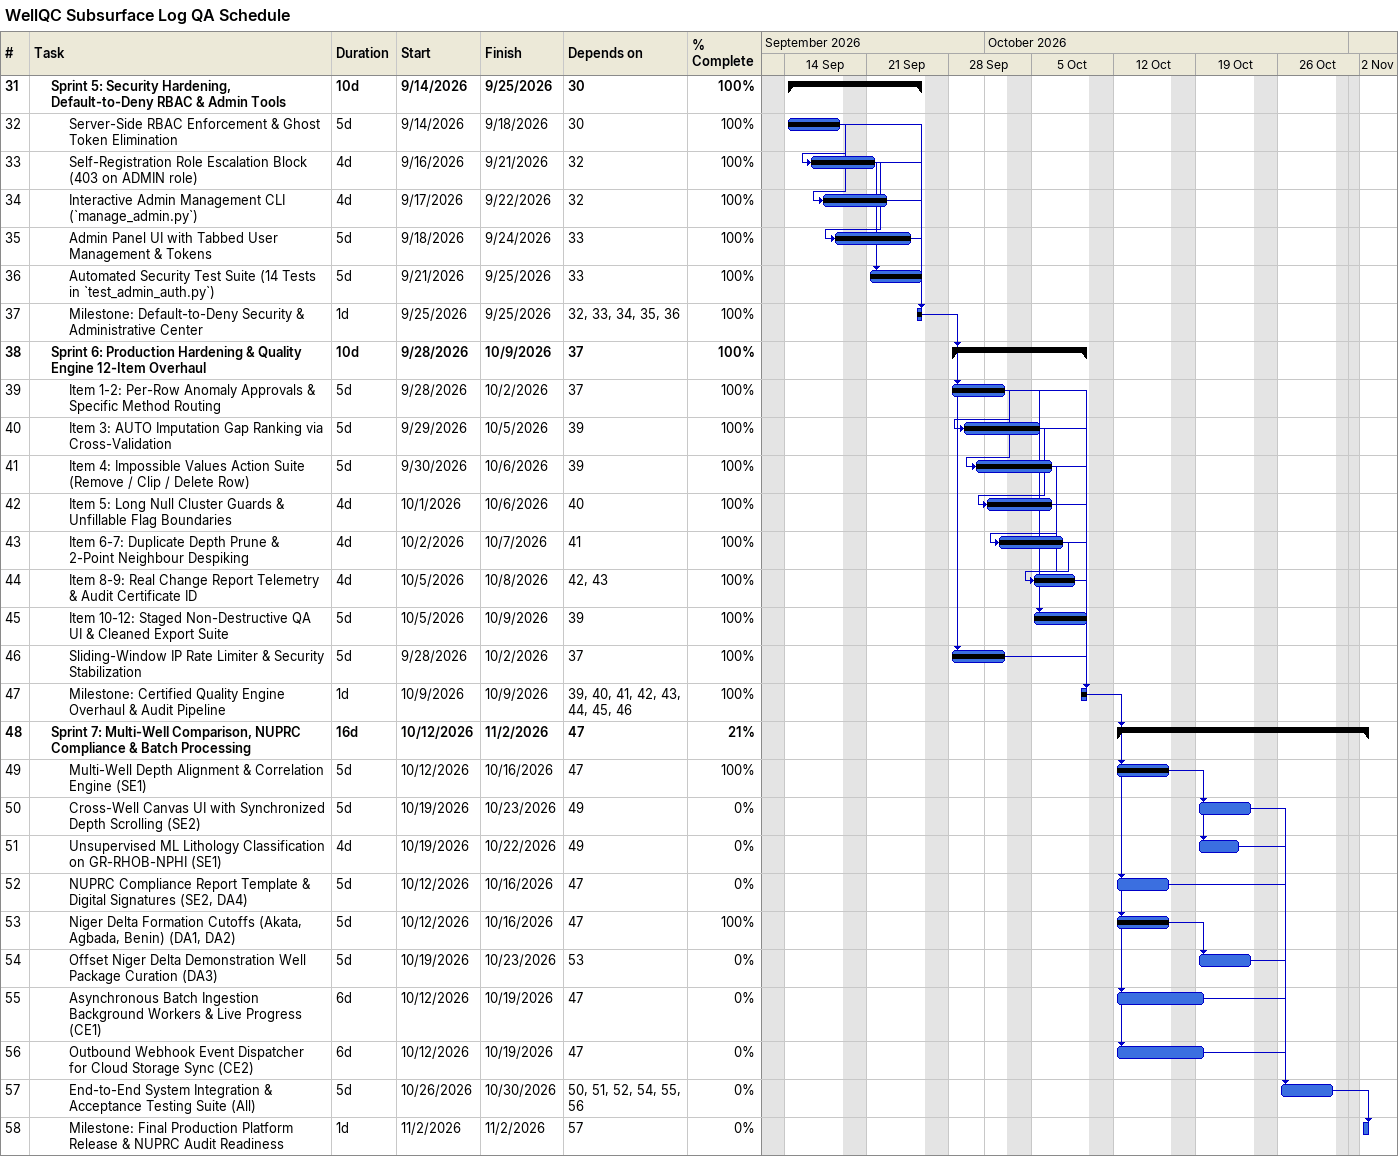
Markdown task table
WellQC Subsurface Log QA Schedule

| ID | Level | Task | Duration | Start | Finish | Predecessors | % complete |
|---|---|---|---|---|---|---|---|
| 31 | 2 | **Sprint 5: Security Hardening, Default-to-Deny RBAC & Admin Tools** | 10d | 2026-09-14 | 2026-09-25 | 30 | 100 |
| 32 | 3 | Server-Side RBAC Enforcement & Ghost Token Elimination | 5d | 2026-09-14 | 2026-09-18 | 30 | 100 |
| 33 | 3 | Self-Registration Role Escalation Block (403 on ADMIN role) | 4d | 2026-09-16 | 2026-09-21 | 32 | 100 |
| 34 | 3 | Interactive Admin Management CLI (`manage_admin.py`) | 4d | 2026-09-17 | 2026-09-22 | 32 | 100 |
| 35 | 3 | Admin Panel UI with Tabbed User Management & Tokens | 5d | 2026-09-18 | 2026-09-24 | 33 | 100 |
| 36 | 3 | Automated Security Test Suite (14 Tests in `test_admin_auth.py`) | 5d | 2026-09-21 | 2026-09-25 | 33 | 100 |
| 37 | 3 | Milestone: Default-to-Deny Security & Administrative Center | 1d | 2026-09-25 | 2026-09-25 | 32, 33, 34, 35, 36 | 100 |
| 38 | 2 | **Sprint 6: Production Hardening & Quality Engine 12-Item Overhaul** | 10d | 2026-09-28 | 2026-10-09 | 37 | 100 |
| 39 | 3 | Item 1-2: Per-Row Anomaly Approvals & Specific Method Routing | 5d | 2026-09-28 | 2026-10-02 | 37 | 100 |
| 40 | 3 | Item 3: AUTO Imputation Gap Ranking via Cross-Validation | 5d | 2026-09-29 | 2026-10-05 | 39 | 100 |
| 41 | 3 | Item 4: Impossible Values Action Suite (Remove / Clip / Delete Row) | 5d | 2026-09-30 | 2026-10-06 | 39 | 100 |
| 42 | 3 | Item 5: Long Null Cluster Guards & Unfillable Flag Boundaries | 4d | 2026-10-01 | 2026-10-06 | 40 | 100 |
| 43 | 3 | Item 6-7: Duplicate Depth Prune & 2-Point Neighbour Despiking | 4d | 2026-10-02 | 2026-10-07 | 41 | 100 |
| 44 | 3 | Item 8-9: Real Change Report Telemetry & Audit Certificate ID | 4d | 2026-10-05 | 2026-10-08 | 42, 43 | 100 |
| 45 | 3 | Item 10-12: Staged Non-Destructive QA UI & Cleaned Export Suite | 5d | 2026-10-05 | 2026-10-09 | 39 | 100 |
| 46 | 3 | Sliding-Window IP Rate Limiter & Security Stabilization | 5d | 2026-09-28 | 2026-10-02 | 37 | 100 |
| 47 | 3 | Milestone: Certified Quality Engine Overhaul & Audit Pipeline | 1d | 2026-10-09 | 2026-10-09 | 39, 40, 41, 42, 43, 44, 45, 46 | 100 |
| 48 | 2 | **Sprint 7: Multi-Well Comparison, NUPRC Compliance & Batch Processing** | 16d | 2026-10-12 | 2026-11-02 | 47 | 21 |
| 49 | 3 | Multi-Well Depth Alignment & Correlation Engine (SE1) | 5d | 2026-10-12 | 2026-10-16 | 47 | 100 |
| 50 | 3 | Cross-Well Canvas UI with Synchronized Depth Scrolling (SE2) | 5d | 2026-10-19 | 2026-10-23 | 49 | 0 |
| 51 | 3 | Unsupervised ML Lithology Classification on GR-RHOB-NPHI (SE1) | 4d | 2026-10-19 | 2026-10-22 | 49 | 0 |
| 52 | 3 | NUPRC Compliance Report Template & Digital Signatures (SE2, DA4) | 5d | 2026-10-12 | 2026-10-16 | 47 | 0 |
| 53 | 3 | Niger Delta Formation Cutoffs (Akata, Agbada, Benin) (DA1, DA2) | 5d | 2026-10-12 | 2026-10-16 | 47 | 100 |
| 54 | 3 | Offset Niger Delta Demonstration Well Package Curation (DA3) | 5d | 2026-10-19 | 2026-10-23 | 53 | 0 |
| 55 | 3 | Asynchronous Batch Ingestion Background Workers & Live Progress (CE1) | 6d | 2026-10-12 | 2026-10-19 | 47 | 0 |
| 56 | 3 | Outbound Webhook Event Dispatcher for Cloud Storage Sync (CE2) | 6d | 2026-10-12 | 2026-10-19 | 47 | 0 |
| 57 | 3 | End-to-End System Integration & Acceptance Testing Suite (All) | 5d | 2026-10-26 | 2026-10-30 | 50, 51, 52, 54, 55, 56 | 0 |
| 58 | 3 | Milestone: Final Production Platform Release & NUPRC Audit Readiness | 1d | 2026-11-02 | 2026-11-02 | 57 | 0 |
